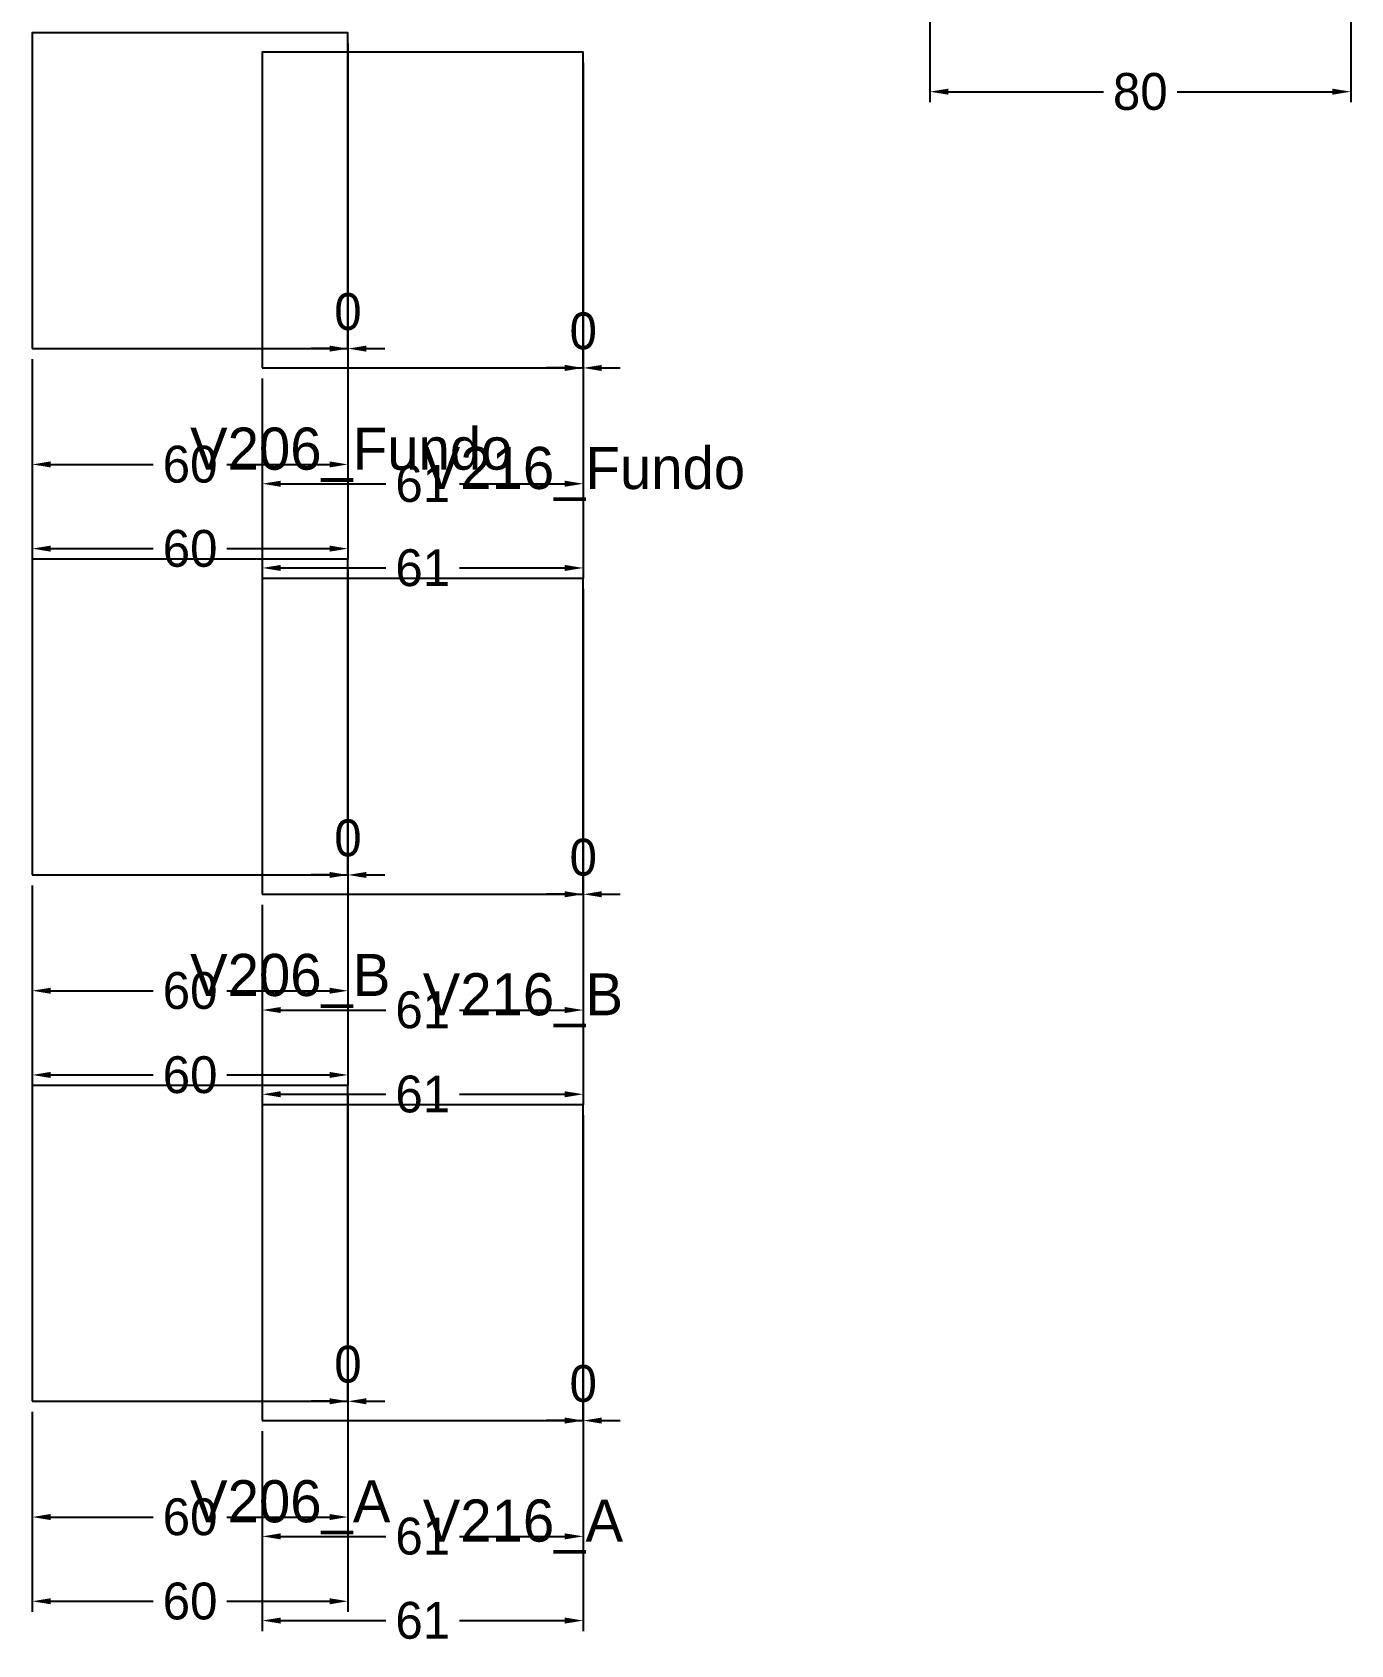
# Model space of a CAD drawing. Header units: metres. Extents: x 946 to 6411, y 1397 to 3666.
# Drawn here: x 1757.9 to 2008.5, y 1586.1 to 1892.5 of the extents above; entities that cross this region are included whole.
import ezdxf

# ---------------------------------------------------------------- set-up
doc = ezdxf.new("R2010")
doc.units = ezdxf.units.M
doc.layers.add('COTA', color=3, linetype='Continuous')
doc.dimstyles.new('COTA_VIG', dxfattribs={"dimtxt": 7, "dimasz": 3.5, "dimexe": 2, "dimexo": 2, "dimgap": 1.5, "dimtad": 1, "dimdec": 1, "dimcen": 2.5, "dimclrd": 3, "dimclre": 3, "dimclrt": 3, "dimazin": 3, "dimtfac": 1, "dimtmove": 0, "dimatfit": 3})

# ---------------------------------------------------------------- blocks, each defined once
blk = doc.blocks.new('_CLOSEDFILLED')
at = {"color": 0, "linetype": 'BYBLOCK'}
blk.add_solid([(-1, 0.164), (0, 0), (-1, -0.164)], dxfattribs=at)
blk = doc.blocks.new('*D137')
at = {"color": 3}
for p, q in [((1928.47, 1917.16), (1928.47, 1879.16)), ((2008.47, 1917.16), (2008.47, 1879.16)), ((1931.97, 1881.16), (1961.47, 1881.16)), ((1975.47, 1881.16), (2004.97, 1881.16))]:
    blk.add_line(p, q, dxfattribs=at)
at = {"layer": 'Defpoints'}
for p in [(1928.47, 1919.16), (2008.47, 1919.16), (1928.47, 1881.16)]:
    blk.add_point(p, dxfattribs=at)
at = {"layer": 'COTA', "color": 3, "xscale": 3.5, "yscale": 3.5, "rotation": 180}
blk.add_blockref('_CLOSEDFILLED', (1928.47, 1881.16), dxfattribs=at)
at = {"layer": 'COTA', "color": 3, "xscale": 3.5, "yscale": 3.5}
blk.add_blockref('_CLOSEDFILLED', (2008.47, 1881.16), dxfattribs=at)
at = {"layer": 'COTA', "color": 3, "insert": (1968.47, 1881.16), "char_height": 7, "attachment_point": 5}
blk.add_mtext('80', dxfattribs=at)
blk = doc.blocks.new('*D859')
at = {"color": 3}
for p, q in [((1757.88, 1630.34), (1757.88, 1608.34)), ((1817.88, 1630.34), (1817.88, 1608.34)), ((1761.38, 1610.34), (1780.88, 1610.34)), ((1794.88, 1610.34), (1814.38, 1610.34))]:
    blk.add_line(p, q, dxfattribs=at)
at = {"layer": 'Defpoints'}
for p in [(1757.88, 1632.34), (1817.88, 1632.34), (1757.88, 1610.34)]:
    blk.add_point(p, dxfattribs=at)
at = {"layer": 'COTA', "color": 3, "xscale": 3.5, "yscale": 3.5, "rotation": 180}
blk.add_blockref('_CLOSEDFILLED', (1757.88, 1610.34), dxfattribs=at)
at = {"layer": 'COTA', "color": 3, "xscale": 3.5, "yscale": 3.5}
blk.add_blockref('_CLOSEDFILLED', (1817.88, 1610.34), dxfattribs=at)
at = {"layer": 'COTA', "color": 3, "insert": (1787.88, 1610.34), "char_height": 7, "attachment_point": 5}
blk.add_mtext('60', dxfattribs=at)
blk = doc.blocks.new('*D860')
at = {"color": 3}
for p, q in [((1757.88, 1630.34), (1757.88, 1592.34)), ((1817.88, 1630.34), (1817.88, 1592.34)), ((1761.38, 1594.34), (1780.88, 1594.34)), ((1794.88, 1594.34), (1814.38, 1594.34))]:
    blk.add_line(p, q, dxfattribs=at)
at = {"layer": 'Defpoints'}
for p in [(1757.88, 1632.34), (1817.88, 1632.34), (1757.88, 1594.34)]:
    blk.add_point(p, dxfattribs=at)
at = {"layer": 'COTA', "color": 3, "xscale": 3.5, "yscale": 3.5, "rotation": 180}
blk.add_blockref('_CLOSEDFILLED', (1757.88, 1594.34), dxfattribs=at)
at = {"layer": 'COTA', "color": 3, "xscale": 3.5, "yscale": 3.5}
blk.add_blockref('_CLOSEDFILLED', (1817.88, 1594.34), dxfattribs=at)
at = {"layer": 'COTA', "color": 3, "insert": (1787.88, 1594.34), "char_height": 7, "attachment_point": 5}
blk.add_mtext('60', dxfattribs=at)
blk = doc.blocks.new('*D862')
at = {"color": 3}
for p, q in [((1757.88, 1730.34), (1757.88, 1708.34)), ((1817.88, 1730.34), (1817.88, 1708.34)), ((1761.38, 1710.34), (1780.88, 1710.34)), ((1794.88, 1710.34), (1814.38, 1710.34))]:
    blk.add_line(p, q, dxfattribs=at)
at = {"layer": 'Defpoints'}
for p in [(1757.88, 1732.34), (1817.88, 1732.34), (1757.88, 1710.34)]:
    blk.add_point(p, dxfattribs=at)
at = {"layer": 'COTA', "color": 3, "xscale": 3.5, "yscale": 3.5, "rotation": 180}
blk.add_blockref('_CLOSEDFILLED', (1757.88, 1710.34), dxfattribs=at)
at = {"layer": 'COTA', "color": 3, "xscale": 3.5, "yscale": 3.5}
blk.add_blockref('_CLOSEDFILLED', (1817.88, 1710.34), dxfattribs=at)
at = {"layer": 'COTA', "color": 3, "insert": (1787.88, 1710.34), "char_height": 7, "attachment_point": 5}
blk.add_mtext('60', dxfattribs=at)
blk = doc.blocks.new('*D863')
at = {"color": 3}
for p, q in [((1757.88, 1730.34), (1757.88, 1692.34)), ((1817.88, 1730.34), (1817.88, 1692.34)), ((1761.38, 1694.34), (1780.88, 1694.34)), ((1794.88, 1694.34), (1814.38, 1694.34))]:
    blk.add_line(p, q, dxfattribs=at)
at = {"layer": 'Defpoints'}
for p in [(1757.88, 1732.34), (1817.88, 1732.34), (1757.88, 1694.34)]:
    blk.add_point(p, dxfattribs=at)
at = {"layer": 'COTA', "color": 3, "xscale": 3.5, "yscale": 3.5, "rotation": 180}
blk.add_blockref('_CLOSEDFILLED', (1757.88, 1694.34), dxfattribs=at)
at = {"layer": 'COTA', "color": 3, "xscale": 3.5, "yscale": 3.5}
blk.add_blockref('_CLOSEDFILLED', (1817.88, 1694.34), dxfattribs=at)
at = {"layer": 'COTA', "color": 3, "insert": (1787.88, 1694.34), "char_height": 7, "attachment_point": 5}
blk.add_mtext('60', dxfattribs=at)
blk = doc.blocks.new('*D865')
at = {"color": 3}
for p, q in [((1757.88, 1830.34), (1757.88, 1808.34)), ((1817.88, 1830.34), (1817.88, 1808.34)), ((1761.38, 1810.34), (1780.88, 1810.34)), ((1794.88, 1810.34), (1814.38, 1810.34))]:
    blk.add_line(p, q, dxfattribs=at)
at = {"layer": 'Defpoints'}
for p in [(1757.88, 1832.34), (1817.88, 1832.34), (1757.88, 1810.34)]:
    blk.add_point(p, dxfattribs=at)
at = {"layer": 'COTA', "color": 3, "xscale": 3.5, "yscale": 3.5, "rotation": 180}
blk.add_blockref('_CLOSEDFILLED', (1757.88, 1810.34), dxfattribs=at)
at = {"layer": 'COTA', "color": 3, "xscale": 3.5, "yscale": 3.5}
blk.add_blockref('_CLOSEDFILLED', (1817.88, 1810.34), dxfattribs=at)
at = {"layer": 'COTA', "color": 3, "insert": (1787.88, 1810.34), "char_height": 7, "attachment_point": 5}
blk.add_mtext('60', dxfattribs=at)
blk = doc.blocks.new('*D866')
at = {"color": 3}
for p, q in [((1757.88, 1830.34), (1757.88, 1792.34)), ((1817.88, 1830.34), (1817.88, 1792.34)), ((1761.38, 1794.34), (1780.88, 1794.34)), ((1794.88, 1794.34), (1814.38, 1794.34))]:
    blk.add_line(p, q, dxfattribs=at)
at = {"layer": 'Defpoints'}
for p in [(1757.88, 1832.34), (1817.88, 1832.34), (1757.88, 1794.34)]:
    blk.add_point(p, dxfattribs=at)
at = {"layer": 'COTA', "color": 3, "xscale": 3.5, "yscale": 3.5, "rotation": 180}
blk.add_blockref('_CLOSEDFILLED', (1757.88, 1794.34), dxfattribs=at)
at = {"layer": 'COTA', "color": 3, "xscale": 3.5, "yscale": 3.5}
blk.add_blockref('_CLOSEDFILLED', (1817.88, 1794.34), dxfattribs=at)
at = {"layer": 'COTA', "color": 3, "insert": (1787.88, 1794.34), "char_height": 7, "attachment_point": 5}
blk.add_mtext('60', dxfattribs=at)
blk = doc.blocks.new('*D967')
at = {"color": 3}
for p, q in [((1801.6, 1626.67), (1801.6, 1604.67)), ((1862.6, 1626.67), (1862.6, 1604.67)), ((1805.1, 1606.67), (1825.1, 1606.67)), ((1839.1, 1606.67), (1859.1, 1606.67))]:
    blk.add_line(p, q, dxfattribs=at)
at = {"layer": 'Defpoints'}
for p in [(1801.6, 1628.67), (1862.6, 1628.67), (1801.6, 1606.67)]:
    blk.add_point(p, dxfattribs=at)
at = {"layer": 'COTA', "color": 3, "xscale": 3.5, "yscale": 3.5, "rotation": 180}
blk.add_blockref('_CLOSEDFILLED', (1801.6, 1606.67), dxfattribs=at)
at = {"layer": 'COTA', "color": 3, "xscale": 3.5, "yscale": 3.5}
blk.add_blockref('_CLOSEDFILLED', (1862.6, 1606.67), dxfattribs=at)
at = {"layer": 'COTA', "color": 3, "insert": (1832.1, 1606.67), "char_height": 7, "attachment_point": 5}
blk.add_mtext('61', dxfattribs=at)
blk = doc.blocks.new('*D968')
at = {"color": 3}
for p, q in [((1801.6, 1626.67), (1801.6, 1588.67)), ((1862.6, 1626.67), (1862.6, 1588.67)), ((1805.1, 1590.67), (1825.1, 1590.67)), ((1839.1, 1590.67), (1859.1, 1590.67))]:
    blk.add_line(p, q, dxfattribs=at)
at = {"layer": 'Defpoints'}
for p in [(1801.6, 1628.67), (1862.6, 1628.67), (1801.6, 1590.67)]:
    blk.add_point(p, dxfattribs=at)
at = {"layer": 'COTA', "color": 3, "xscale": 3.5, "yscale": 3.5, "rotation": 180}
blk.add_blockref('_CLOSEDFILLED', (1801.6, 1590.67), dxfattribs=at)
at = {"layer": 'COTA', "color": 3, "xscale": 3.5, "yscale": 3.5}
blk.add_blockref('_CLOSEDFILLED', (1862.6, 1590.67), dxfattribs=at)
at = {"layer": 'COTA', "color": 3, "insert": (1832.1, 1590.67), "char_height": 7, "attachment_point": 5}
blk.add_mtext('61', dxfattribs=at)
blk = doc.blocks.new('*D970')
at = {"color": 3}
for p, q in [((1801.6, 1726.67), (1801.6, 1704.67)), ((1862.6, 1726.67), (1862.6, 1704.67)), ((1805.1, 1706.67), (1825.1, 1706.67)), ((1839.1, 1706.67), (1859.1, 1706.67))]:
    blk.add_line(p, q, dxfattribs=at)
at = {"layer": 'Defpoints'}
for p in [(1801.6, 1728.67), (1862.6, 1728.67), (1801.6, 1706.67)]:
    blk.add_point(p, dxfattribs=at)
at = {"layer": 'COTA', "color": 3, "xscale": 3.5, "yscale": 3.5, "rotation": 180}
blk.add_blockref('_CLOSEDFILLED', (1801.6, 1706.67), dxfattribs=at)
at = {"layer": 'COTA', "color": 3, "xscale": 3.5, "yscale": 3.5}
blk.add_blockref('_CLOSEDFILLED', (1862.6, 1706.67), dxfattribs=at)
at = {"layer": 'COTA', "color": 3, "insert": (1832.1, 1706.67), "char_height": 7, "attachment_point": 5}
blk.add_mtext('61', dxfattribs=at)
blk = doc.blocks.new('*D971')
at = {"color": 3}
for p, q in [((1801.6, 1726.67), (1801.6, 1688.67)), ((1862.6, 1726.67), (1862.6, 1688.67)), ((1805.1, 1690.67), (1825.1, 1690.67)), ((1839.1, 1690.67), (1859.1, 1690.67))]:
    blk.add_line(p, q, dxfattribs=at)
at = {"layer": 'Defpoints'}
for p in [(1801.6, 1728.67), (1862.6, 1728.67), (1801.6, 1690.67)]:
    blk.add_point(p, dxfattribs=at)
at = {"layer": 'COTA', "color": 3, "xscale": 3.5, "yscale": 3.5, "rotation": 180}
blk.add_blockref('_CLOSEDFILLED', (1801.6, 1690.67), dxfattribs=at)
at = {"layer": 'COTA', "color": 3, "xscale": 3.5, "yscale": 3.5}
blk.add_blockref('_CLOSEDFILLED', (1862.6, 1690.67), dxfattribs=at)
at = {"layer": 'COTA', "color": 3, "insert": (1832.1, 1690.67), "char_height": 7, "attachment_point": 5}
blk.add_mtext('61', dxfattribs=at)
blk = doc.blocks.new('*D973')
at = {"color": 3}
for p, q in [((1801.6, 1826.67), (1801.6, 1804.67)), ((1862.6, 1826.67), (1862.6, 1804.67)), ((1805.1, 1806.67), (1825.1, 1806.67)), ((1839.1, 1806.67), (1859.1, 1806.67))]:
    blk.add_line(p, q, dxfattribs=at)
at = {"layer": 'Defpoints'}
for p in [(1801.6, 1828.67), (1862.6, 1828.67), (1801.6, 1806.67)]:
    blk.add_point(p, dxfattribs=at)
at = {"layer": 'COTA', "color": 3, "xscale": 3.5, "yscale": 3.5, "rotation": 180}
blk.add_blockref('_CLOSEDFILLED', (1801.6, 1806.67), dxfattribs=at)
at = {"layer": 'COTA', "color": 3, "xscale": 3.5, "yscale": 3.5}
blk.add_blockref('_CLOSEDFILLED', (1862.6, 1806.67), dxfattribs=at)
at = {"layer": 'COTA', "color": 3, "insert": (1832.1, 1806.67), "char_height": 7, "attachment_point": 5}
blk.add_mtext('61', dxfattribs=at)
blk = doc.blocks.new('*D974')
at = {"color": 3}
for p, q in [((1801.6, 1826.67), (1801.6, 1788.67)), ((1862.6, 1826.67), (1862.6, 1788.67)), ((1805.1, 1790.67), (1825.1, 1790.67)), ((1839.1, 1790.67), (1859.1, 1790.67))]:
    blk.add_line(p, q, dxfattribs=at)
at = {"layer": 'Defpoints'}
for p in [(1801.6, 1828.67), (1862.6, 1828.67), (1801.6, 1790.67)]:
    blk.add_point(p, dxfattribs=at)
at = {"layer": 'COTA', "color": 3, "xscale": 3.5, "yscale": 3.5, "rotation": 180}
blk.add_blockref('_CLOSEDFILLED', (1801.6, 1790.67), dxfattribs=at)
at = {"layer": 'COTA', "color": 3, "xscale": 3.5, "yscale": 3.5}
blk.add_blockref('_CLOSEDFILLED', (1862.6, 1790.67), dxfattribs=at)
at = {"layer": 'COTA', "color": 3, "insert": (1832.1, 1790.67), "char_height": 7, "attachment_point": 5}
blk.add_mtext('61', dxfattribs=at)

msp = doc.modelspace()

# ---------------------------------------------------------------- linework, layer by layer
at = {"layer": 'Paineis'}
for points in [[(1757.88, 1832.34), (1817.88, 1832.34), (1817.88, 1892.34), (1757.88, 1892.34)], [(1801.6, 1828.67), (1862.6, 1828.67), (1862.6, 1888.67), (1801.6, 1888.67)], [(1757.88, 1732.34), (1817.88, 1732.34), (1817.88, 1792.34), (1757.88, 1792.34)], [(1801.6, 1728.67), (1862.6, 1728.67), (1862.6, 1788.67), (1801.6, 1788.67)], [(1757.88, 1632.34), (1817.88, 1632.34), (1817.88, 1692.34), (1757.88, 1692.34)], [(1801.6, 1628.67), (1862.6, 1628.67), (1862.6, 1688.67), (1801.6, 1688.67)]]:
    msp.add_lwpolyline(points, close=True, dxfattribs=at)

# ---------------------------------------------------------------- texts
at = {"layer": 'Texto Secao', "char_height": 8, "attachment_point": 1}
for s, insert in [('V206_Fundo', (1787.88, 1817.34)), ('V216_Fundo', (1832.1, 1813.67)), ('V206_B', (1787.88, 1717.34)), ('V216_B', (1832.1, 1713.67)), ('V206_A', (1787.88, 1617.34)), ('V216_A', (1832.1, 1613.67))]:
    msp.add_mtext(s, dxfattribs=dict(at, insert=insert))

# ---------------------------------------------------------------- dimensions: what is measured, and where the dimension line sits
at = {"layer": 'COTA'}
for base, p1, p2, picture, middle in [((1928.47, 1881.16), (1928.47, 1919.16), (2008.47, 1919.16), '*D137', (1968.47, 1881.16)), ((1757.88, 1810.34), (1757.88, 1832.34), (1817.88, 1832.34), '*D865', (1787.88, 1810.34)), ((1757.88, 1794.34), (1757.88, 1832.34), (1817.88, 1832.34), '*D866', (1787.88, 1794.34)), ((1801.6, 1806.67), (1801.6, 1828.67), (1862.6, 1828.67), '*D973', (1832.1, 1806.67)), ((1801.6, 1790.67), (1801.6, 1828.67), (1862.6, 1828.67), '*D974', (1832.1, 1790.67)), ((1757.88, 1710.34), (1757.88, 1732.34), (1817.88, 1732.34), '*D862', (1787.88, 1710.34)), ((1757.88, 1694.34), (1757.88, 1732.34), (1817.88, 1732.34), '*D863', (1787.88, 1694.34)), ((1801.6, 1706.67), (1801.6, 1728.67), (1862.6, 1728.67), '*D970', (1832.1, 1706.67)), ((1801.6, 1690.67), (1801.6, 1728.67), (1862.6, 1728.67), '*D971', (1832.1, 1690.67)), ((1757.88, 1610.34), (1757.88, 1632.34), (1817.88, 1632.34), '*D859', (1787.88, 1610.34)), ((1757.88, 1594.34), (1757.88, 1632.34), (1817.88, 1632.34), '*D860', (1787.88, 1594.34)), ((1801.6, 1606.67), (1801.6, 1628.67), (1862.6, 1628.67), '*D967', (1832.1, 1606.67)), ((1801.6, 1590.67), (1801.6, 1628.67), (1862.6, 1628.67), '*D968', (1832.1, 1590.67))]:
    dim = msp.add_linear_dim(base=base, p1=p1, p2=p2, dimstyle='COTA_VIG', dxfattribs=at)
    dim.commit()
    dim.dimension.update_dxf_attribs({"geometry": picture, "text_midpoint": middle})
for base, p1, p2 in [((1817.88, 1832.34), (1817.88, 1832.34), (1817.88, 1892.34)), ((1862.6, 1828.67), (1862.6, 1828.67), (1862.6, 1888.67)), ((1817.88, 1732.34), (1817.88, 1732.34), (1817.88, 1792.34)), ((1862.6, 1728.67), (1862.6, 1728.67), (1862.6, 1788.67)), ((1817.88, 1632.34), (1817.88, 1632.34), (1817.88, 1692.34)), ((1862.6, 1628.67), (1862.6, 1628.67), (1862.6, 1688.67))]:
    msp.add_linear_dim(base=base, p1=p1, p2=p2, dimstyle='COTA_VIG', dxfattribs=at).render()

doc.saveas('drawing.dxf')
